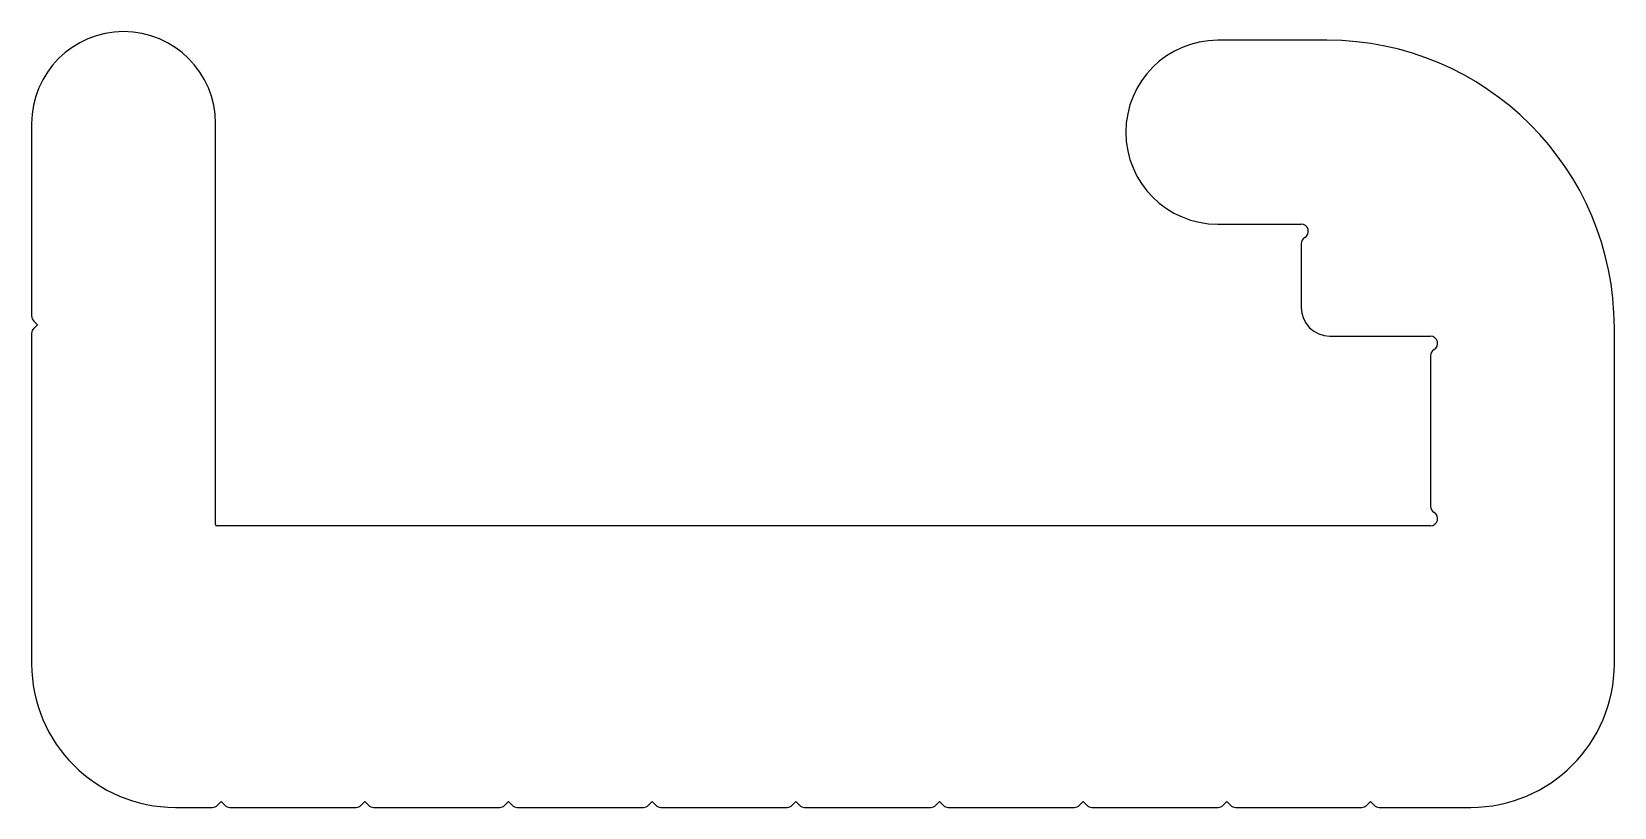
# Model space of a CAD drawing. Extents: x 2.6 to 57.7, y 2.7 to 29.7.
import ezdxf

# ---------------------------------------------------------------- set-up
doc = ezdxf.new("R2010")
doc.units = 0
doc.layers.get('0').update_dxf_attribs({"linetype": 'CONTINUOUS'})

msp = doc.modelspace()

# ---------------------------------------------------------------- linework, layer by layer
for p, q in [((47.661, 29.387), (43.861, 29.387)), ((2.584, 26.487), (2.584, 19.791)), ((8.984, 12.537), (8.984, 26.487)), ((43.861, 22.987), (46.761, 22.987)), ((46.761, 22.304), (46.761, 20.087)), ((2.657, 19.614), (2.784, 19.487)), ((2.784, 19.487), (2.657, 19.36)), ((57.661, 7.687), (57.661, 19.387)), ((2.584, 19.184), (2.584, 7.687)), ((47.761, 19.087), (51.261, 19.087)), ((51.261, 18.404), (51.261, 13.17)), ((51.261, 12.487), (9.034, 12.487)), ((9.051, 2.76), (9.178, 2.887)), ((9.178, 2.887), (9.305, 2.76)), ((14.051, 2.76), (14.178, 2.887)), ((14.178, 2.887), (14.305, 2.76)), ((19.051, 2.76), (19.178, 2.887)), ((19.178, 2.887), (19.305, 2.76)), ((24.051, 2.76), (24.178, 2.887)), ((24.178, 2.887), (24.305, 2.76)), ((29.051, 2.76), (29.178, 2.887)), ((29.178, 2.887), (29.305, 2.76)), ((34.051, 2.76), (34.178, 2.887)), ((34.178, 2.887), (34.305, 2.76)), ((39.051, 2.76), (39.178, 2.887)), ((39.178, 2.887), (39.305, 2.76)), ((44.051, 2.76), (44.178, 2.887)), ((44.178, 2.887), (44.305, 2.76)), ((49.051, 2.76), (49.178, 2.887)), ((49.178, 2.887), (49.305, 2.76)), ((7.584, 2.687), (8.874, 2.687)), ((9.481, 2.687), (13.874, 2.687)), ((14.481, 2.687), (18.874, 2.687)), ((19.481, 2.687), (23.874, 2.687)), ((24.481, 2.687), (28.874, 2.687)), ((29.481, 2.687), (33.874, 2.687)), ((34.481, 2.687), (38.874, 2.687)), ((39.481, 2.687), (43.874, 2.687)), ((44.481, 2.687), (48.874, 2.687)), ((49.481, 2.687), (52.661, 2.687))]:
    msp.add_line(p, q)
for centre, radius, start, end in [((5.784, 26.487), 3.2, 0, 180), ((43.861, 26.187), 3.2, 90, 270), ((47.661, 19.387), 10, 0, 90), ((46.761, 22.737), 0.25, 300, 90), ((47.011, 22.304), 0.25, 120, 180), ((47.761, 20.087), 1, 180, 270), ((2.834, 19.791), 0.25, 180, 225), ((2.834, 19.184), 0.25, 135, 180), ((51.261, 18.837), 0.25, 300, 90), ((51.511, 18.404), 0.25, 120, 180), ((51.511, 13.17), 0.25, 180, 240), ((51.261, 12.737), 0.25, 270, 60), ((9.034, 12.537), 0.05, 180, 270), ((7.584, 7.687), 5, 180, 270), ((52.661, 7.687), 5, 270, 0), ((8.874, 2.937), 0.25, 270, 315), ((9.481, 2.937), 0.25, 225, 270), ((13.874, 2.937), 0.25, 270, 315), ((14.481, 2.937), 0.25, 225, 270), ((18.874, 2.937), 0.25, 270, 315), ((19.481, 2.937), 0.25, 225, 270), ((23.874, 2.937), 0.25, 270, 315), ((24.481, 2.937), 0.25, 225, 270), ((28.874, 2.937), 0.25, 270, 315), ((29.481, 2.937), 0.25, 225, 270), ((33.874, 2.937), 0.25, 270, 315), ((34.481, 2.937), 0.25, 225, 270), ((38.874, 2.937), 0.25, 270, 315), ((39.481, 2.937), 0.25, 225, 270), ((43.874, 2.937), 0.25, 270, 315), ((44.481, 2.937), 0.25, 225, 270), ((48.874, 2.937), 0.25, 270, 315), ((49.481, 2.937), 0.25, 225, 270)]:
    msp.add_arc(centre, radius, start, end)

doc.saveas('drawing.dxf')
